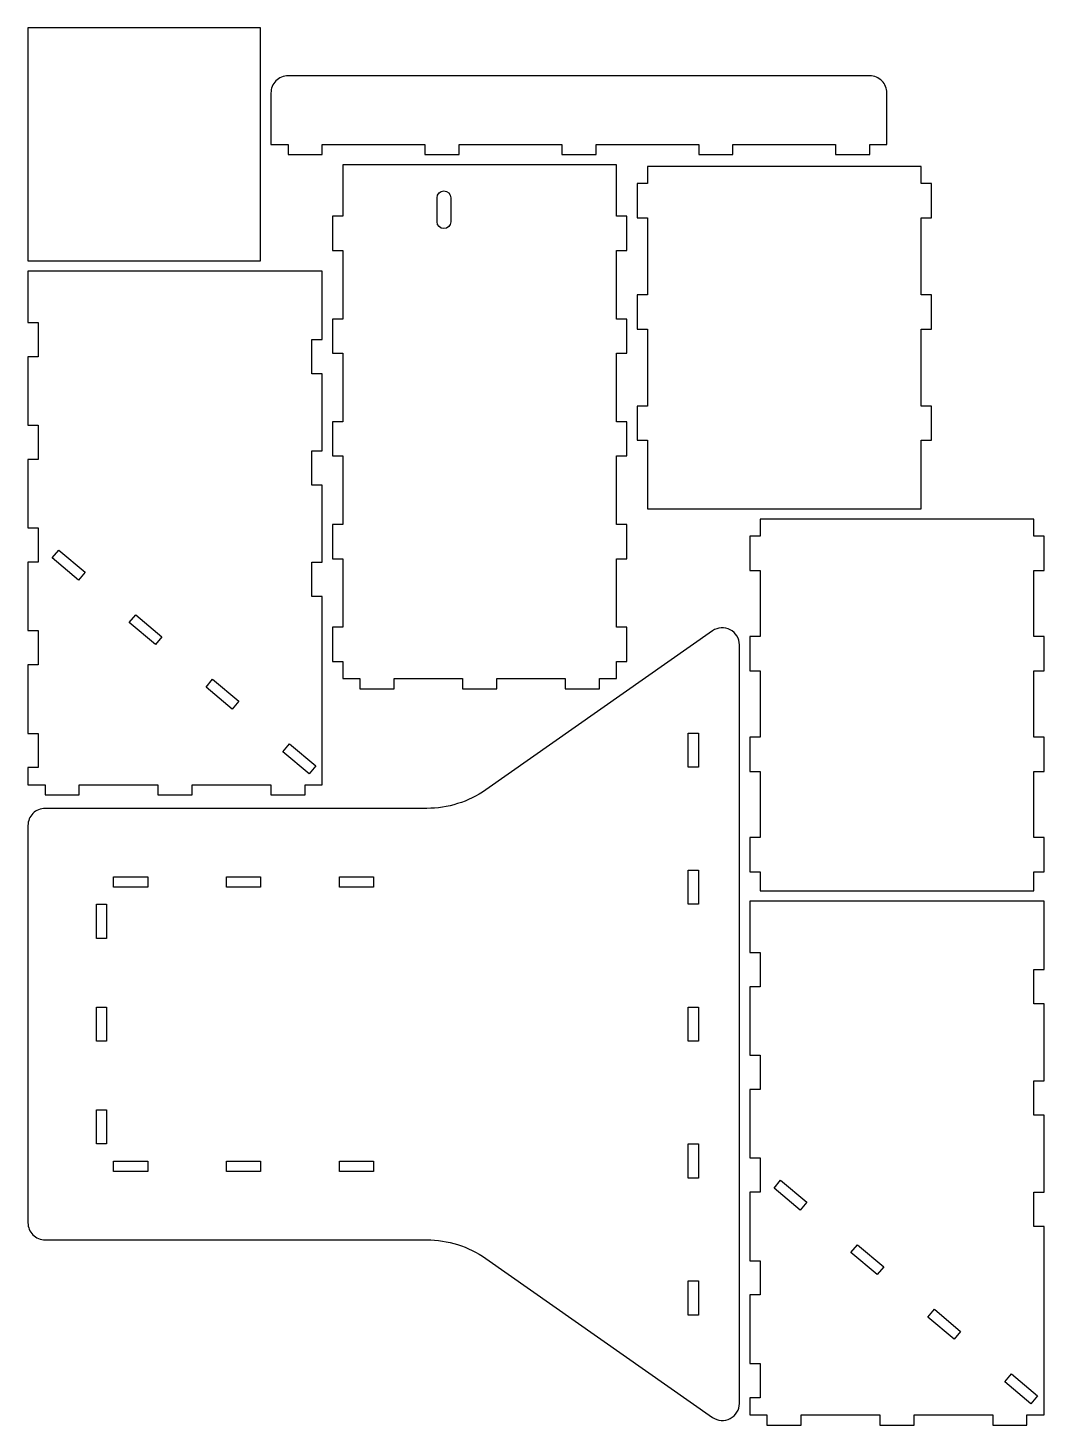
# Model space of a CAD drawing. Header units: millimetres. Extents: x 228 to 525, y -146 to 262.
import ezdxf

# ---------------------------------------------------------------- set-up
doc = ezdxf.new("R2010")
doc.units = ezdxf.units.MM
doc.layers.get('0').update_dxf_attribs({"linetype": 'CONTINUOUS'})

msp = doc.modelspace()

# ---------------------------------------------------------------- linework, layer by layer
for points in [[(296.25, 261.56), (228.25, 261.56), (228.25, 193.56), (296.25, 193.56)], [(400.25, 221.56), (320.25, 221.56), (320.25, 206.56), (317.25, 206.56), (317.25, 196.56), (320.25, 196.56), (320.25, 176.56), (317.25, 176.56), (317.25, 166.56), (320.25, 166.56), (320.25, 146.56), (317.25, 146.56), (317.25, 136.56), (320.25, 136.56), (320.25, 116.56), (317.25, 116.56), (317.25, 106.56), (320.25, 106.56), (320.25, 86.56), (317.25, 86.56), (317.25, 76.56), (320.25, 76.56), (320.25, 71.56), (325.25, 71.56), (325.25, 68.56), (335.25, 68.56), (335.25, 71.56), (355.25, 71.56), (355.25, 68.56), (365.25, 68.56), (365.25, 71.56), (385.25, 71.56), (385.25, 68.56), (395.25, 68.56), (395.25, 71.56), (400.25, 71.56), (400.25, 76.56), (403.25, 76.56), (403.25, 86.56), (400.25, 86.56), (400.25, 106.56), (403.25, 106.56), (403.25, 116.56), (400.25, 116.56), (400.25, 136.56), (403.25, 136.56), (403.25, 146.56), (400.25, 146.56), (400.25, 166.56), (403.25, 166.56), (403.25, 176.56), (400.25, 176.56), (400.25, 196.56), (403.25, 196.56), (403.25, 206.56), (400.25, 206.56)], [(409.25, 121.13), (489.25, 121.13), (489.25, 141.13), (492.25, 141.13), (492.25, 151.13), (489.25, 151.13), (489.25, 173.63), (492.25, 173.63), (492.25, 183.63), (489.25, 183.63), (489.25, 206.13), (492.25, 206.13), (492.25, 216.13), (489.25, 216.13), (489.25, 221.13), (409.25, 221.13), (409.25, 216.13), (406.25, 216.13), (406.25, 206.13), (409.25, 206.13), (409.25, 183.63), (406.25, 183.63), (406.25, 173.63), (409.25, 173.63), (409.25, 151.13), (406.25, 151.13), (406.25, 141.13), (409.25, 141.13)], [(314.25, 190.56), (228.25, 190.56), (228.25, 175.56), (231.25, 175.56), (231.25, 165.56), (228.25, 165.56), (228.25, 145.56), (231.25, 145.56), (231.25, 135.56), (228.25, 135.56), (228.25, 115.56), (231.25, 115.56), (231.25, 105.56), (228.25, 105.56), (228.25, 85.56), (231.25, 85.56), (231.25, 75.56), (228.25, 75.56), (228.25, 55.56), (231.25, 55.56), (231.25, 45.56), (228.25, 45.56), (228.25, 40.56), (233.25, 40.56), (233.25, 37.56), (243.25, 37.56), (243.25, 40.56), (266.25, 40.56), (266.25, 37.56), (276.25, 37.56), (276.25, 40.56), (299.25, 40.56), (299.25, 37.56), (309.25, 37.56), (309.25, 40.56), (314.25, 40.56), (314.25, 95.56), (311.25, 95.56), (311.25, 105.56), (314.25, 105.56), (314.25, 128.06), (311.25, 128.06), (311.25, 138.06), (314.25, 138.06), (314.25, 160.56), (311.25, 160.56), (311.25, 170.56), (314.25, 170.56)], [(522.16, 113.13), (522.16, 118.13), (442.16, 118.13), (442.16, 113.13), (439.16, 113.13), (439.16, 103.13), (442.16, 103.13), (442.16, 83.8), (439.16, 83.8), (439.16, 73.8), (442.16, 73.8), (442.16, 54.46), (439.16, 54.46), (439.16, 44.46), (442.16, 44.46), (442.16, 25.13), (439.16, 25.13), (439.16, 15.13), (442.16, 15.13), (442.16, 9.55), (522.16, 9.55), (522.16, 15.13), (525.16, 15.13), (525.16, 25.13), (522.16, 25.13), (522.16, 44.46), (525.16, 44.46), (525.16, 54.46), (522.16, 54.46), (522.16, 73.8), (525.16, 73.8), (525.16, 83.8), (522.16, 83.8), (522.16, 103.13), (525.16, 103.13), (525.16, 113.13)], [(235.35, 106.77), (237.27, 109.07), (244.93, 102.64), (243.01, 100.34)], [(257.82, 87.91), (259.75, 90.21), (267.41, 83.78), (265.48, 81.49)], [(280.29, 69.06), (282.22, 71.36), (289.88, 64.93), (287.95, 62.63)], [(421.16, 55.64), (424.16, 55.64), (424.16, 45.64), (421.16, 45.64)], [(312.35, 46.07), (310.42, 43.78), (302.76, 50.2), (304.69, 52.5)], [(263.25, 13.64), (263.25, 10.64), (253.25, 10.64), (253.25, 13.64)], [(296.25, 13.64), (296.25, 10.64), (286.25, 10.64), (286.25, 13.64)], [(329.25, 13.64), (329.25, 10.64), (319.25, 10.64), (319.25, 13.64)], [(421.16, 15.64), (424.16, 15.64), (424.16, 5.64), (421.16, 5.64)], [(251.25, -4.36), (248.25, -4.36), (248.25, 5.64), (251.25, 5.64)], [(525.16, 6.55), (439.16, 6.55), (439.16, -8.45), (442.16, -8.45), (442.16, -18.45), (439.16, -18.45), (439.16, -38.45), (442.16, -38.45), (442.16, -48.45), (439.16, -48.45), (439.16, -68.45), (442.16, -68.45), (442.16, -78.45), (439.16, -78.45), (439.16, -98.45), (442.16, -98.45), (442.16, -108.45), (439.16, -108.45), (439.16, -128.45), (442.16, -128.45), (442.16, -138.45), (439.16, -138.45), (439.16, -143.45), (444.16, -143.45), (444.16, -146.45), (454.16, -146.45), (454.16, -143.45), (477.16, -143.45), (477.16, -146.45), (487.16, -146.45), (487.16, -143.45), (510.16, -143.45), (510.16, -146.45), (520.16, -146.45), (520.16, -143.45), (525.16, -143.45), (525.16, -88.45), (522.16, -88.45), (522.16, -78.45), (525.16, -78.45), (525.16, -55.95), (522.16, -55.95), (522.16, -45.95), (525.16, -45.95), (525.16, -23.45), (522.16, -23.45), (522.16, -13.45), (525.16, -13.45)], [(251.25, -34.36), (248.25, -34.36), (248.25, -24.36), (251.25, -24.36)], [(424.16, -34.36), (421.16, -34.36), (421.16, -24.36), (424.16, -24.36)], [(251.25, -64.36), (248.25, -64.36), (248.25, -54.36), (251.25, -54.36)], [(424.16, -74.36), (421.16, -74.36), (421.16, -64.36), (424.16, -64.36)], [(263.25, -69.36), (263.25, -72.36), (253.25, -72.36), (253.25, -69.36)], [(296.25, -69.36), (296.25, -72.36), (286.25, -72.36), (286.25, -69.36)], [(329.25, -69.36), (329.25, -72.36), (319.25, -72.36), (319.25, -69.36)], [(455.85, -81.37), (453.92, -83.67), (446.26, -77.24), (448.19, -74.94)], [(478.32, -100.22), (476.39, -102.52), (468.73, -96.09), (470.66, -93.8)], [(424.16, -114.36), (421.16, -114.36), (421.16, -104.36), (424.16, -104.36)], [(500.79, -119.08), (498.86, -121.38), (491.2, -114.95), (493.13, -112.65)], [(523.26, -137.93), (521.33, -140.23), (513.67, -133.8), (515.6, -131.51)]]:
    msp.add_lwpolyline(points, close=True)
for points in [[(479.25, 242.56, 0.414214), (474.25, 247.56), (304.25, 247.56, 0.414214), (299.25, 242.56), (299.25, 227.56), (304.25, 227.56), (304.25, 224.56), (314.25, 224.56), (314.25, 227.56), (344.25, 227.56), (344.25, 224.56), (354.25, 224.56), (354.25, 227.56), (384.25, 227.56), (384.25, 224.56), (394.25, 224.56), (394.25, 227.56), (424.25, 227.56), (424.25, 224.56), (434.25, 224.56), (434.25, 227.56), (464.25, 227.56), (464.25, 224.56), (474.25, 224.56), (474.25, 227.56), (479.25, 227.56)], [(347.8, 204.96), (347.8, 211.96, -1), (351.8, 211.96), (351.8, 204.96, -1)], [(436.16, 81.4, 0.606815), (428.3, 85.49), (362, 39.07, -0.153915), (344.79, 33.64), (233.25, 33.64, 0.414214), (228.25, 28.64), (228.25, -87.36, 0.414214), (233.25, -92.36), (344.79, -92.36, -0.153915), (362, -97.78), (428.3, -144.2, 0.606815), (436.16, -140.11)]]:
    msp.add_lwpolyline(points, format="xyb", close=True)

doc.saveas('drawing.dxf')
